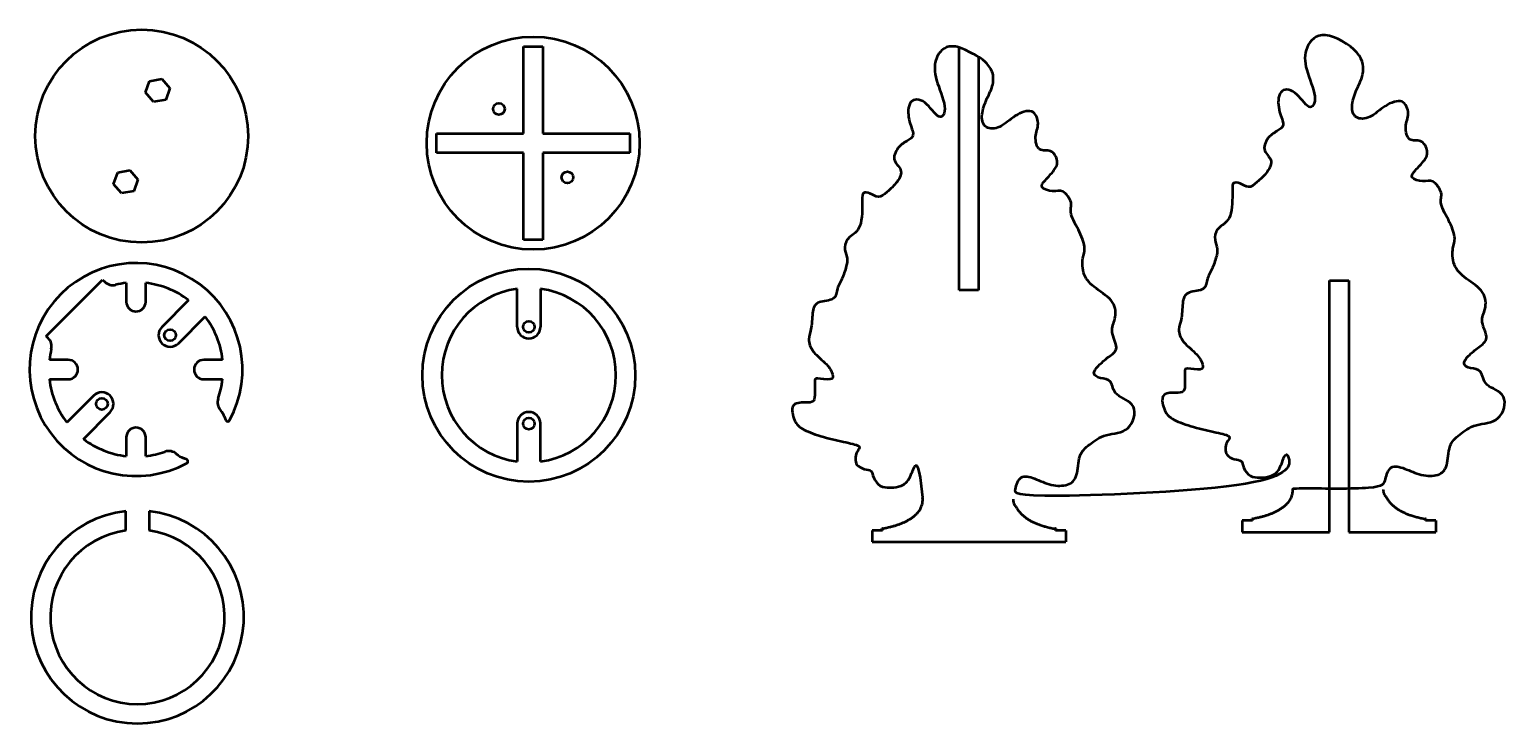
# Model space of a CAD drawing. Header units: millimetres. Extents: x 18 to 400, y 100 to 279.
import ezdxf

# ---------------------------------------------------------------- set-up
doc = ezdxf.new("R2010")
doc.units = ezdxf.units.MM
doc.layers.add('Visible (ISO)', color=7, linetype='CONTINUOUS', lineweight=50)

msp = doc.modelspace()

# ---------------------------------------------------------------- linework, layer by layer
at = {"layer": 'Visible (ISO)'}
for p, q in [((145.73, 251.93), (145.73, 274.43)), ((145.73, 274.43), (150.73, 274.43)), ((150.73, 274.43), (150.73, 251.93)), ((258.31, 211.44), (258.31, 274.24)), ((263.31, 271.84), (263.31, 211.44)), ((48.12, 262.48), (49.17, 265.48)), ((49.17, 265.48), (52.29, 266.07)), ((52.29, 266.07), (54.36, 263.66)), ((54.36, 263.66), (53.31, 260.66)), ((50.19, 260.07), (48.12, 262.48)), ((53.31, 260.66), (50.19, 260.07)), ((123.23, 246.93), (123.23, 251.93)), ((123.23, 251.93), (145.73, 251.93)), ((150.73, 251.93), (173.23, 251.93)), ((173.23, 251.93), (173.23, 246.93)), ((145.73, 246.93), (123.23, 246.93)), ((145.73, 224.43), (145.73, 246.93)), ((173.23, 246.93), (150.73, 246.93)), ((150.73, 246.93), (150.73, 224.43)), ((39.86, 238.88), (40.91, 241.88)), ((40.91, 241.88), (44.03, 242.47)), ((44.03, 242.47), (46.1, 240.06)), ((41.93, 236.48), (39.86, 238.88)), ((45.05, 237.07), (41.93, 236.48)), ((46.1, 240.06), (45.05, 237.07)), ((150.73, 224.43), (145.73, 224.43)), ((22.44, 199.59), (37.02, 214.17)), ((37.02, 214.17), (37.55, 213.64)), ((353.91, 149), (353.91, 214)), ((353.91, 214), (358.91, 214)), ((358.91, 214), (358.91, 149)), ((43.14, 213.33), (43.14, 208.47)), ((48.14, 208.47), (48.14, 213.33)), ((144.12, 202), (144.12, 211.8)), ((150.12, 211.8), (150.12, 202)), ((263.31, 211.44), (258.31, 211.44)), ((59.22, 208.91), (52.32, 201.95)), ((56.58, 197.72), (63.48, 204.68)), ((22.97, 199.06), (22.44, 199.59)), ((28.14, 193.47), (23.28, 193.47)), ((68, 193.47), (63.14, 193.47)), ((23.28, 188.47), (28.14, 188.47)), ((63.14, 188.47), (68, 188.47)), ((34.7, 184.21), (27.8, 177.26)), ((32.05, 173.03), (38.96, 179.99)), ((144.12, 177), (144.12, 167.2)), ((150.12, 167.2), (150.12, 177)), ((43.14, 173.47), (43.14, 168.61)), ((48.14, 168.61), (48.14, 173.47)), ((43.01, 149.37), (43.01, 154.41)), ((49.01, 154.41), (49.01, 149.37)), ((238.45, 149.44), (235.81, 149.44)), ((235.81, 149.44), (235.81, 146.44)), ((238.45, 149.89), (238.31, 149.89)), ((238.31, 149.44), (238.31, 149.89)), ((238.45, 149.89), (238.81, 149.89)), ((238.45, 149.44), (238.45, 149.89)), ((238.81, 149.89), (238.81, 149.89)), ((282.8, 149.89), (283.17, 149.89)), ((282.8, 149.89), (282.8, 149.89)), ((283.31, 149.89), (283.17, 149.89)), ((283.17, 149.44), (283.17, 149.89)), ((285.8, 149.44), (283.17, 149.44)), ((283.31, 149.44), (283.31, 149.89)), ((285.8, 149.44), (285.8, 146.44)), ((331.41, 152), (331.41, 149)), ((334.05, 152), (331.41, 152)), ((331.41, 149), (353.91, 149)), ((334.05, 152.45), (333.91, 152.45)), ((333.91, 152), (333.91, 152.45)), ((334.05, 152), (334.05, 152.45)), ((334.05, 152.45), (334.41, 152.45)), ((334.41, 152.45), (334.41, 152.45)), ((358.91, 149), (381.4, 149)), ((378.4, 152.45), (378.77, 152.45)), ((378.4, 152.45), (378.4, 152.45)), ((378.91, 152.45), (378.77, 152.45)), ((378.77, 152), (378.77, 152.45)), ((381.4, 152), (378.77, 152)), ((378.91, 152), (378.91, 152.45)), ((381.4, 152), (381.4, 149)), ((235.81, 146.44), (285.8, 146.44))]:
    msp.add_line(p, q, dxfattribs=at)
for centre, radius in [((47.11, 251.27), 27.5), ((148.23, 249.43), 27.5), ((139.39, 258.27), 1.5), ((157.07, 240.59), 1.5), ((147.12, 189.5), 27.5), ((147.12, 202), 1.5), ((54.45, 199.84), 1.5), ((36.83, 182.1), 1.5), ((147.12, 177), 1.5)]:
    msp.add_circle(centre, radius, dxfattribs=at)
for centre, radius, start, end in [((45.64, 190.97), 27.5, 331.4015, 298.5985), ((39.67, 215.76), 3, 225, 283.542), ((45.64, 190.97), 22.5, 96.3794, 103.542), ((45.64, 190.97), 22.5, 52.86, 83.6206), ((147.12, 189.5), 22.5, 97.6623, 262.3377), ((147.12, 189.5), 22.5, 277.6623, 82.3377), ((45.64, 208.47), 2.5, 180, 0), ((45.64, 190.97), 22.5, 6.3794, 37.5355), ((20.85, 196.94), 3, 346.458, 45), ((54.45, 199.84), 3, 135.1978, 315.1978), ((147.12, 202), 3, 180, 0), ((45.64, 190.97), 22.5, 166.458, 173.6206), ((28.14, 190.97), 2.5, 270, 90), ((63.14, 190.97), 2.5, 90, 270), ((45.64, 190.97), 22.5, 186.3794, 217.5355), ((45.64, 190.97), 22.5, 340.5547, 353.6206), ((36.83, 182.1), 3, 315.1978, 135.1978), ((69.68, 182.48), 3, 160.5547, 222.1481), ((63.75, 177.11), 5, 18.7863, 42.1481), ((147.12, 177), 3, 0, 180), ((45.64, 173.47), 2.5, 0, 180), ((73.22, 180.33), 5, 198.7863, 210.5447), ((69.35, 178.04), 0.5, 210.5447, 331.4015), ((45.64, 190.97), 22.5, 232.86, 263.6206), ((45.64, 190.97), 22.5, 276.3794, 289.4453), ((54.13, 166.92), 3, 47.8519, 109.4453), ((59.5, 172.85), 5, 227.8519, 251.2137), ((56.28, 163.39), 5, 59.4553, 71.2137), ((58.56, 167.26), 0.5, 298.5985, 59.4553), ((46.01, 127.07), 27.5, 96.2629, 83.7371), ((46.01, 127.07), 22.5, 97.6623, 82.3377)]:
    msp.add_arc(centre, radius, start, end, dxfattribs=at)
for points, degree in [([(343.32, 156.71), (343.73, 157.22), (344.05, 157.79), (344.35, 158.74), (344.41, 159.08), (344.48, 159.76), (344.48, 160.1), (344.44, 160.44), (367.87, 160.03), (368.28, 162.38), (369.47, 166.48), (373.29, 165.57), (377.59, 163.43), (382.32, 163.43), (384.6, 165.71), (384.6, 171.66), (387.4, 174.12), (391.43, 177.1), (398.25, 177.1), (400.37, 184.98), (393.53, 186.56), (393.53, 191.12), (390.2, 191.12), (388.1, 192.35), (389.68, 194.45), (392.48, 196.9), (395.46, 198.65), (392.66, 203.56), (394.41, 206.37), (394.41, 211.1), (388.98, 214.43), (385.65, 217.76), (385.65, 222.84), (386.7, 224.42), (385.3, 228.8), (381.97, 234.23), (383.54, 236.33), (380.56, 240.37), (378.29, 239.14), (374.43, 240.54), (376.01, 242.29), (378.64, 245.1), (379.69, 247.2), (377.76, 250.71), (374.26, 249.48), (373.2, 253.86), (374.78, 256.84), (373.2, 261.22), (368.12, 259.29), (364.44, 255.61), (360.41, 255.61), (359.36, 258.77), (360.76, 263.15), (362.86, 266.83), (362.86, 272.72), (351.82, 279.27), (347.44, 274.19), (347.44, 268.76), (351.12, 260.87), (348.84, 257.19), (345.16, 263.5), (340.61, 263.5), (340.61, 257.72), (342.53, 254.21), (341.13, 252.81), (338.33, 251.58), (336.22, 247.55), (339.55, 245.27), (338.15, 241.94), (335, 239.14), (333.07, 237.56), (330.79, 239.31), (328.86, 239.31), (328.86, 238.09), (328.86, 229.5), (325.18, 227.92), (323.96, 225.12), (325.01, 222.49), (325.01, 220.91), (323.78, 217.06), (322.2, 214.6), (322.2, 211.27), (317.12, 211.27), (315.9, 208.99), (315.9, 203.91), (314.67, 201.46), (315.72, 198.13), (320.1, 194.8), (321.33, 192.17), (321.33, 190.59), (316.6, 191.47), (316.6, 190.77), (316.6, 187.44), (316.6, 184.98), (314.32, 184.98), (310.11, 184.98), (311.25, 179.9), (313.27, 177.97), (318.7, 176.05), (325.01, 174.64), (329.04, 173.77), (327.11, 172.19), (327.11, 170.44), (327.11, 168.86), (329.39, 167.63), (331.49, 167.63), (331.49, 165.71), (333.42, 163.08), (335.87, 163.08), (338.15, 163.08), (341.03, 164.43), (342.24, 169.09), (343.47, 169.51), (344.44, 160.44), (272.27, 157.47), (272.68, 159.82), (273.87, 163.92), (277.69, 163.02), (281.98, 160.87), (286.72, 160.87), (288.99, 163.15), (288.99, 169.11), (291.8, 171.56), (295.83, 174.54), (302.64, 174.54), (304.77, 182.43), (297.93, 184.01), (297.93, 188.56), (294.6, 188.56), (292.5, 189.79), (294.08, 191.89), (296.88, 194.35), (299.86, 196.1), (297.06, 201.01), (298.81, 203.81), (298.81, 208.54), (293.38, 211.87), (290.05, 215.2), (290.05, 220.28), (291.1, 221.86), (289.7, 226.24), (286.37, 231.68), (287.94, 233.78), (284.96, 237.81), (282.69, 236.58), (278.83, 237.98), (280.41, 239.74), (283.04, 242.54), (284.09, 244.64), (282.16, 248.15), (278.65, 246.92), (277.6, 251.3), (279.18, 254.28), (277.6, 258.66), (272.52, 256.74), (268.84, 253.06), (264.81, 253.06), (263.76, 256.21), (265.16, 260.59), (267.14, 264.06), (267.25, 268.03), (264.7, 270.78), (263.31, 271.84), (258.31, 274.24), (257.15, 274.47), (254.31, 274.42), (251.84, 271.09), (251.84, 266.2), (255.52, 258.31), (253.24, 254.63), (249.56, 260.94), (245.01, 260.94), (245.01, 255.16), (246.93, 251.65), (245.53, 250.25), (242.73, 249.03), (240.62, 244.99), (243.95, 242.72), (242.55, 239.39), (239.4, 236.58), (237.47, 235.01), (235.19, 236.76), (233.26, 236.76), (233.26, 235.53), (233.26, 226.94), (229.58, 225.37), (228.36, 222.56), (229.41, 219.93), (229.41, 218.36), (228.18, 214.5), (226.6, 212.05), (226.6, 208.72), (221.52, 208.72), (220.29, 206.44), (220.29, 201.36), (219.07, 198.9), (220.12, 195.57), (224.5, 192.24), (225.73, 189.61), (225.73, 188.04), (220.99, 188.91), (220.99, 188.21), (220.99, 184.88), (220.99, 182.43), (218.72, 182.43), (214.51, 182.43), (215.64, 177.35), (217.66, 175.42), (223.1, 173.49), (229.41, 172.09), (233.44, 171.21), (231.51, 169.63), (231.51, 167.88), (231.51, 166.3), (233.79, 165.08), (235.89, 165.08), (235.89, 163.15), (237.82, 160.52), (240.27, 160.52), (242.55, 160.52), (245.42, 161.87), (246.64, 166.53), (247.87, 166.96), (248.84, 157.89)], 3), ([(247.72, 154.16), (248.13, 154.66), (248.45, 155.24), (248.74, 156.18), (248.81, 156.52), (248.88, 157.2), (248.88, 157.55), (248.84, 157.89)], 3), ([(272.27, 157.47), (272.23, 157.21), (272.23, 156.95), (272.32, 156.54), (272.38, 156.38), (272.52, 156.09), (272.61, 155.96), (272.72, 155.83)], 3), ([(343.32, 156.71), (340.79, 153.67), (334.41, 152.45)], 2), ([(367.87, 160.03), (367.83, 159.77), (367.83, 159.51), (367.92, 159.09), (367.98, 158.94), (368.12, 158.65), (368.21, 158.51), (368.32, 158.39)], 3), ([(368.32, 158.39), (368.32, 158.39), (368.41, 158.28), (368.59, 158.05), (368.74, 157.81), (368.82, 157.68)], 3), ([(368.82, 157.68), (371.06, 153.85), (378.4, 152.45)], 2), ([(247.72, 154.16), (245.19, 151.11), (238.81, 149.89)], 2), ([(272.72, 155.83), (272.72, 155.83), (272.81, 155.72), (272.99, 155.49), (273.14, 155.25), (273.22, 155.12)], 3), ([(273.22, 155.12), (275.46, 151.3), (282.8, 149.89)], 2)]:
    msp.add_open_spline(points, degree=degree, dxfattribs=at)

doc.saveas('drawing.dxf')
